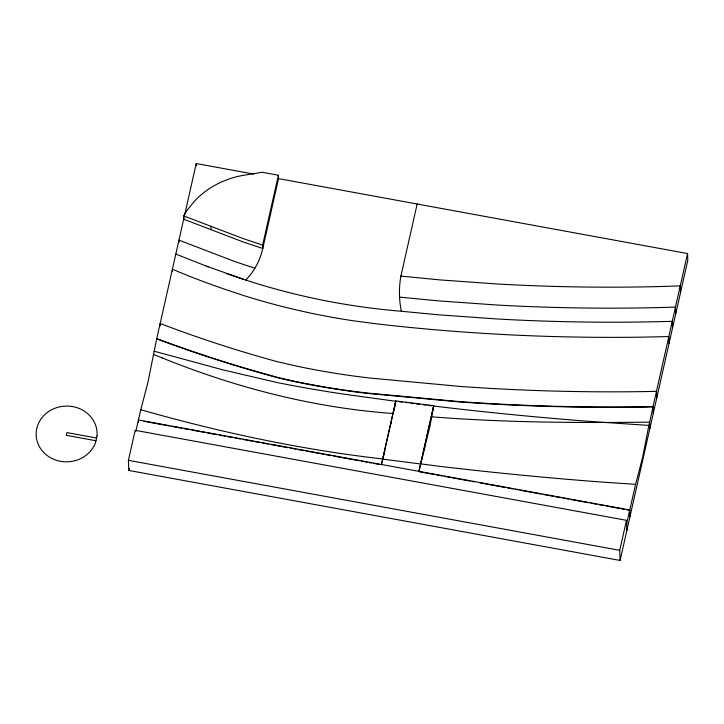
<?xml version="1.0" encoding="UTF-8"?>
<svg xmlns="http://www.w3.org/2000/svg" width="724" height="724" viewBox="0 0 724 724"><rect width="100%" height="100%" fill="white"/><g stroke="black" fill="none" stroke-linecap="round" stroke-linejoin="round"><path stroke-width="1.09" d="M394.127 410.408L394.969 405.531M395.069 404.96L395.177 404.381A17.476 1.656 -79.6 0 1 395.621 402.019M184.168 217.037L156.755 338.579L147.732 383.168L142.175 404.445A34.453 3.267 -79.6 0 0 140.836 409.576L135.777 431.576M395.738 401.422L395.766 400.924L433.676 405.693L433.649 406.182A17.521 1.665 -79.6 0 0 433.088 409.151L429.803 426.852L425.875 442.617A5.023 0.48 -79.6 0 0 425.269 445.776L421.974 458.772A33.892 3.213 -79.6 0 0 420.644 463.858L439.423 466.292A3539.609 3238.597 -2.1 0 0 599.671 481.913L635.591 484.329A35.042 3.321 -79.6 0 1 636.948 479.134L642.559 457.64L648.261 428.59A18.082 1.72 -79.6 0 1 648.84 425.585L653.057 406.888L644.125 407.087A1962.121 1795.258 -2.1 0 1 459.568 401.947L367.665 393.413A745.593 682.189 -2.1 0 1 291.781 381.014L279.31 378.154A1265.914 1158.255 -2.1 0 1 156.764 338.913M206.313 266.142L245.798 280.088A74.644 68.291 -2.1 0 0 253.427 270.505L255.047 267.925A74.644 68.291 -2.1 0 0 262.776 248.495L243.291 241.988L183.679 219.227L183.552 215.852L187.009 210.358L195.317 200.24A84.536 77.35 -2.1 0 1 242.513 175.48L262.178 172.276L278.405 175.244L278.532 178.62L687.556 253.554L687.8 260.296L620.097 560.457L128.782 470.446L128.41 460.328L135.18 430.318L626.495 520.321L626.866 530.439M184.665 214.856L196.24 163.543L253.491 174.032M128.782 470.446L129.261 468.301M278.532 178.62L262.776 248.495L262.649 245.119L278.405 175.244M672.515 328.062L672.27 321.32A1867.938 1709.083 -2.1 0 1 496.583 318.94L438.12 314.786L401.349 311.257A111.134 101.686 -2.1 0 1 399.711 299.591L399.539 296.65A111.134 101.686 -2.1 0 1 400.897 276.106L417.16 204.014M381.421 464.482L395.766 400.924M381.439 464.826L395.775 401.268L348.443 394.797A1221.868 1117.956 -2.1 0 1 277.428 382.607L223.046 369.901L154.004 351.167M433.676 405.693L418.879 471.686L433.685 406.028L439.16 406.698A3347.658 3062.973 -2.1 0 0 590.721 421.477L648.876 425.422M620.097 560.457L619.726 550.34L626.495 520.321M626.622 523.696L629.717 509.968L138.402 419.965L138.492 422.436M653.292 413.295L653.039 406.553L687.556 253.554M629.726 510.302L635.554 484.465M140.8 409.712C220.015 432.373 301.066 449.613 382.752 458.989A33.793 3.204 -79.6 0 1 384.082 453.921M384.353 453.052L384.897 451.324M653.039 406.553L644.116 406.752A1962.121 1795.258 -2.1 0 1 459.559 401.612L367.647 393.078A745.593 682.189 -2.1 0 1 291.763 380.679L279.292 377.819A1265.914 1158.255 -2.1 0 1 156.755 338.579M431.73 416.825C504.203 422.544 576.965 423.033 649.618 422.128L649.853 428.536M393.548 413.54C313.954 407.893 236.105 387.802 162.285 357.973M400.897 276.106L440.527 279.953L497.388 283.998A1818.045 1663.444 -2.1 0 0 668.469 286.306L680.261 285.871L680.515 292.614M399.567 297.121L438.246 300.858L495.822 304.949A1840.987 1684.431 -2.1 0 0 669.067 307.284L675.483 307.048L675.736 313.791M410.979 403.241L414.219 403.639M416.381 403.901L419.63 404.3M422.87 404.698L426.119 405.096M428.282 405.368L431.522 405.766M399.033 401.693L402.291 402.119M405.549 402.544L408.798 402.635M143.958 421.314L169.479 425.993M171.706 426.4L181.688 428.228M183.905 428.635L189.462 429.649M191.679 430.056L204.992 432.5M207.209 432.907L217.2 434.735M219.417 435.142L224.965 436.156M227.191 436.563L232.739 437.586M234.956 437.984L240.504 439.006M242.721 439.414L252.712 441.242M254.929 441.649L260.477 442.663M262.703 443.07L268.251 444.084M270.468 444.491L288.224 447.749M290.442 448.156L295.989 449.17M298.207 449.577L303.754 450.59M305.981 450.998L323.737 454.256M325.954 454.663L331.502 455.677M333.719 456.084L359.24 460.754M361.466 461.161L367.014 462.183M369.231 462.591L371.448 462.998M373.674 463.396L379.222 464.419M419.983 471.885L434.409 474.528M436.635 474.935L442.183 475.949M444.4 476.356L469.921 481.035M472.148 481.442L474.365 481.849M479.912 482.863L505.433 487.542M507.66 487.949L513.207 488.962M515.425 489.37L517.642 489.777M519.859 490.184L540.946 494.049M543.172 494.456L553.154 496.284M555.371 496.691L560.928 497.705M563.145 498.112L568.693 499.126M570.91 499.533L588.666 502.791M590.884 503.198L596.431 504.212M598.658 504.619L604.205 505.633M606.422 506.04L624.179 509.289M626.396 509.696L628.622 510.103M96.681 438.038L66.934 432.59L66.318 435.323L96.066 440.771M128.41 460.328L619.726 550.34M243.183 279.22L226.15 273.491M262.649 245.119L243.164 238.612L183.552 215.852M254.848 268.242L234.929 261.59L178.955 240.151L179.036 242.395M208.168 266.83L175.805 254.106M153.379 354.425L162.267 357.964M669.076 343.303L668.831 336.56L643.337 337.131A1886.02 1725.636 -2.1 0 1 465.948 332.189L465.804 332.18A1879.305 1719.482 -2.1 0 1 377.955 324.017L354.796 320.994A670.053 613.074 -2.1 0 1 242.92 295.302L228.576 290.514A715.973 655.084 -2.1 0 1 177 271.165L172.403 269.228L172.484 271.473M656.731 398.055L656.478 391.313L643.944 391.594A1945.551 1780.099 -2.1 0 1 460.953 386.498L369.892 378.037A729.593 667.546 -2.1 0 1 295.618 365.91L278.025 361.873A1175.667 1075.683 -2.1 0 1 160.158 323.483L160.239 325.728M629.717 509.968L629.961 516.719M420.617 463.984L382.724 459.125M210.983 226.214L211.1 229.58M196.24 163.543L196.322 165.796M401.349 311.257A636.079 581.987 -2.1 0 1 245.798 280.088M391.114 423.956A5.982 0.57 -79.6 0 1 391.304 423.232M97.016 435.812L95.405 442.943A30.48 27.883 -2.1 0 1 45.386 454.084A30.48 27.883 -2.1 0 1 55.793 407.956A30.48 27.883 -2.1 0 1 97.016 435.812"/></g></svg>
